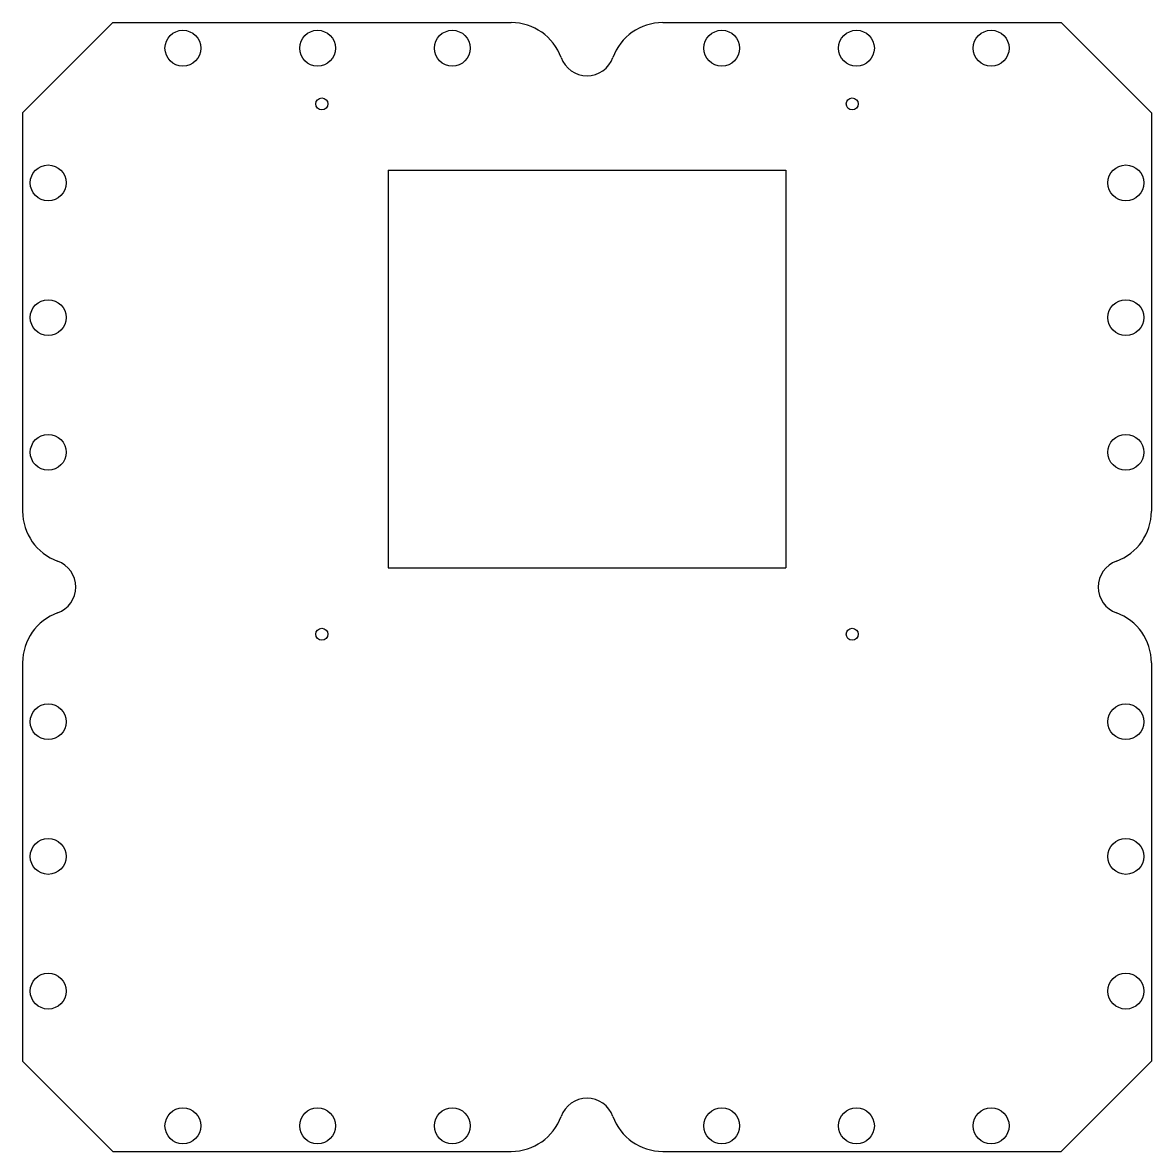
# Model space of a CAD drawing. Header units: millimetres. Extents: x 0 to 213, y -213 to 0.
import ezdxf

# ---------------------------------------------------------------- set-up
doc = ezdxf.new("R2010")
doc.units = ezdxf.units.MM

msp = doc.modelspace()

# ---------------------------------------------------------------- linework, layer by layer
at = {"color": 7, "linetype": 'Continuous', "lineweight": 25}
for p, q in [((17, 0), (0, -17)), ((17, 0), (92.14, 0)), ((120.71, 0), (195.85, 0)), ((212.85, -17), (195.85, 0)), ((0, -17), (0, -92.14)), ((212.85, -17), (212.85, -92.14)), ((68.93, -27.84), (68.93, -102.84)), ((68.93, -27.84), (143.93, -27.84)), ((143.93, -27.84), (143.93, -102.84)), ((68.93, -102.84), (143.93, -102.84)), ((0, -120.71), (0, -195.85)), ((212.85, -120.71), (212.85, -195.85)), ((0, -195.85), (17, -212.85)), ((195.85, -212.85), (212.85, -195.85)), ((17, -212.85), (92.14, -212.85)), ((120.71, -212.85), (195.85, -212.85))]:
    msp.add_line(p, q, dxfattribs=at)
for centre, radius in [((30.23, -4.83), 3.38), ((55.63, -4.83), 3.38), ((81.03, -4.83), 3.38), ((131.83, -4.83), 3.38), ((157.23, -4.83), 3.38), ((182.63, -4.83), 3.38), ((56.43, -15.34), 1.13), ((156.43, -15.34), 1.13), ((4.83, -30.23), 3.38), ((208.03, -30.23), 3.38), ((4.83, -55.63), 3.38), ((208.03, -55.63), 3.38), ((4.83, -81.03), 3.38), ((208.03, -81.03), 3.38), ((56.43, -115.34), 1.13), ((156.43, -115.34), 1.13), ((4.83, -131.83), 3.38), ((208.03, -131.83), 3.38), ((4.83, -157.23), 3.38), ((208.03, -157.23), 3.38), ((4.83, -182.63), 3.38), ((208.03, -182.63), 3.38), ((30.23, -208.03), 3.38), ((55.63, -208.03), 3.38), ((81.03, -208.03), 3.38), ((131.83, -208.03), 3.38), ((157.23, -208.03), 3.38), ((182.63, -208.03), 3.38)]:
    msp.add_circle(centre, radius, dxfattribs=at)
for centre, radius, start, end in [((92.14, -10), 10, 19.9087, 90), ((120.71, -10), 10, 90, 160.0913), ((106.43, -4.83), 5.19, 199.9087, 340.0913), ((10, -92.14), 10, 180, 250.0913), ((202.85, -92.14), 10, 289.9087, 0), ((4.83, -106.43), 5.19, 289.9087, 70.0913), ((208.03, -106.43), 5.19, 109.9087, 250.0913), ((10, -120.71), 10, 109.9087, 180), ((202.85, -120.71), 10, 0, 70.0913), ((106.43, -208.03), 5.19, 19.9087, 160.0913), ((92.14, -202.85), 10, 270, 340.0913), ((120.71, -202.85), 10, 199.9087, 270)]:
    msp.add_arc(centre, radius, start, end, dxfattribs=at)

doc.saveas('drawing.dxf')
